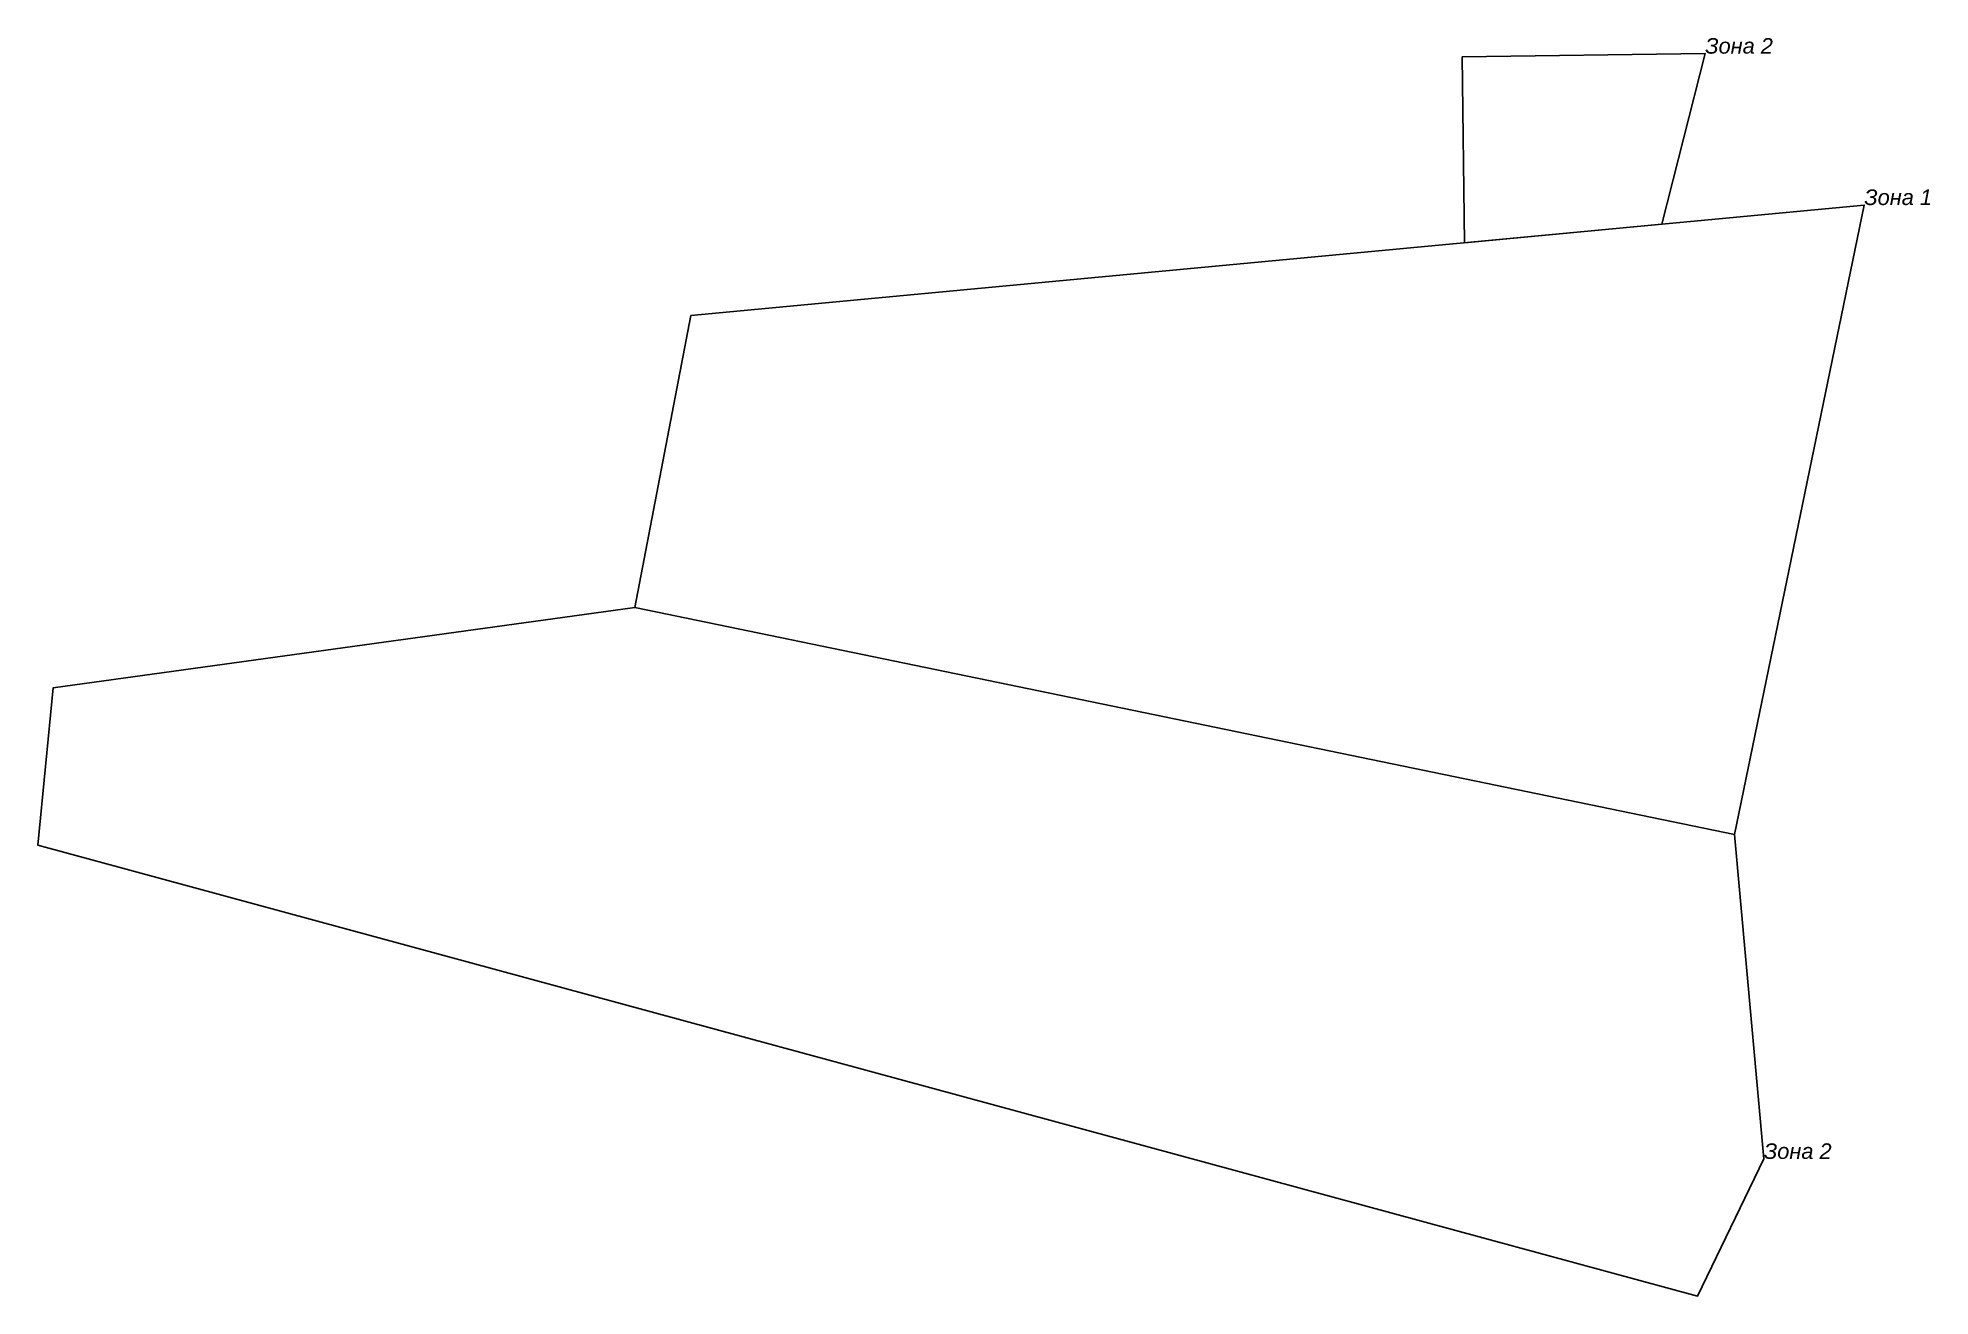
# Model space of a CAD drawing. Header units: metres. Extents: x 3073.1 to 3121.7, y 1684.6 to 1716.9.
import ezdxf

# ---------------------------------------------------------------- set-up
doc = ezdxf.new("R2010")
doc.units = ezdxf.units.M
doc.layers.add('зоны', color=6, linetype='Continuous')
doc.styles.add('Древний курсив', font='ariali.ttf', dxfattribs={"height": 0.875})

msp = doc.modelspace()

# ---------------------------------------------------------------- linework, layer by layer
at = {"layer": 'зоны'}
msp.add_lwpolyline([(3109.738, 1711.686), (3109.675, 1716.459), (3115.914, 1716.541), (3114.803, 1712.163)], close=True, dxfattribs=at)
for points in [[(3089.869, 1709.815), (3119.998, 1712.653), (3116.663, 1696.492), (3088.432, 1702.319), (3089.869, 1709.815)], [(3117.421, 1688.159), (3116.663, 1696.492), (3088.432, 1702.319), (3073.501, 1700.256), (3073.11, 1696.215), (3115.715, 1684.635), (3117.421, 1688.159)]]:
    msp.add_lwpolyline(points, dxfattribs=at)

# ---------------------------------------------------------------- texts
at = {"layer": 'зоны', "style": 'Древний курсив'}
for s, p in [('Зона 2', (3115.914, 1716.541)), ('Зона 1', (3119.998, 1712.653)), ('Зона 2', (3117.421, 1688.159))]:
    msp.add_text(s, height=0.4, dxfattribs=at).set_placement(p)

doc.saveas('drawing.dxf')
